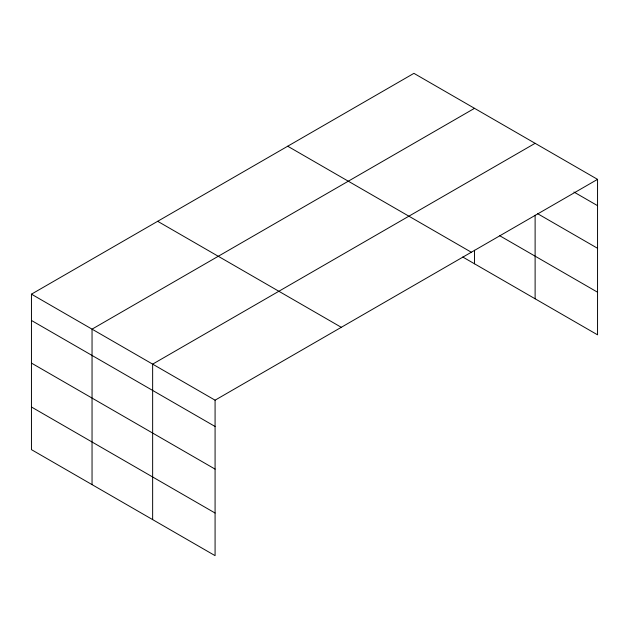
<?xml version="1.0" encoding="UTF-8"?>
<svg xmlns="http://www.w3.org/2000/svg" width="629" height="629" viewBox="0 0 629 629"><rect width="100%" height="100%" fill="white"/><g stroke="black" fill="none" stroke-linecap="round" stroke-linejoin="round"><path stroke-width="0.94" d="M597.55 179.359L413.921 73.349L31.45 294.168L31.45 449.641L215.079 555.651L215.079 400.178L597.55 179.359L597.55 334.832L462.74 257.002M474.518 108.33L92.046 329.148L92.046 484.621M535.114 143.318L152.643 364.136L152.643 519.609M573.923 192.026L597.55 205.659M537.646 213.703L597.55 248.29M499.772 235.757L597.55 292.21M287.705 146.219L471.333 252.237M157.667 221.298L341.295 327.308M31.45 294.168L215.079 400.178M31.45 320.46L215.079 426.478M31.45 363.09L215.079 469.108M31.45 407.01L215.079 513.028M535.114 215.173L535.114 298.791M474.518 250.24L474.518 263.803"/></g></svg>
